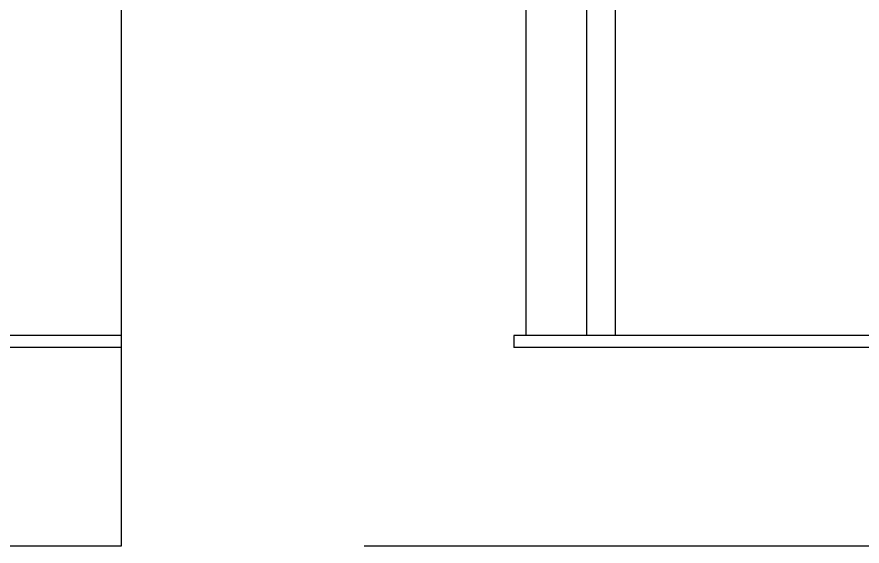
# Model space of a CAD drawing. Header units: millimetres. Extents: x 2002 to 2114, y 811 to 859.
# Drawn here: x 2027.226 to 2029.313, y 817.067 to 818.374 of the extents above; entities that cross this region are included whole.
import ezdxf

# ---------------------------------------------------------------- set-up
doc = ezdxf.new("R2010")
doc.units = ezdxf.units.MM
doc.header["$LTSCALE"] = 0.04
doc.layers.add('0-2', color=1, linetype='Continuous')

msp = doc.modelspace()

# ---------------------------------------------------------------- linework, layer by layer
at = {"layer": '0-2'}
for p, q in [((2028.6331, 817.5869), (2028.6331, 820.0869)), ((2028.7031, 820.0169), (2028.7031, 817.5869)), ((2027.4831, 818.4369), (2027.4831, 817.0669)), ((2028.4831, 817.5869), (2028.4831, 818.4369)), ((2027.4831, 817.5869), (2025.9531, 817.5869)), ((2033.6831, 817.5869), (2028.4531, 817.5869)), ((2028.4531, 817.5869), (2028.4531, 817.5569)), ((2027.4831, 817.5569), (2025.9531, 817.5569)), ((2033.6831, 817.5569), (2028.4531, 817.5569)), ((2027.4831, 817.0669), (2025.9831, 817.0669)), ((2034.0031, 817.0669), (2028.0831, 817.0669))]:
    msp.add_line(p, q, dxfattribs=at)

doc.saveas('drawing.dxf')
